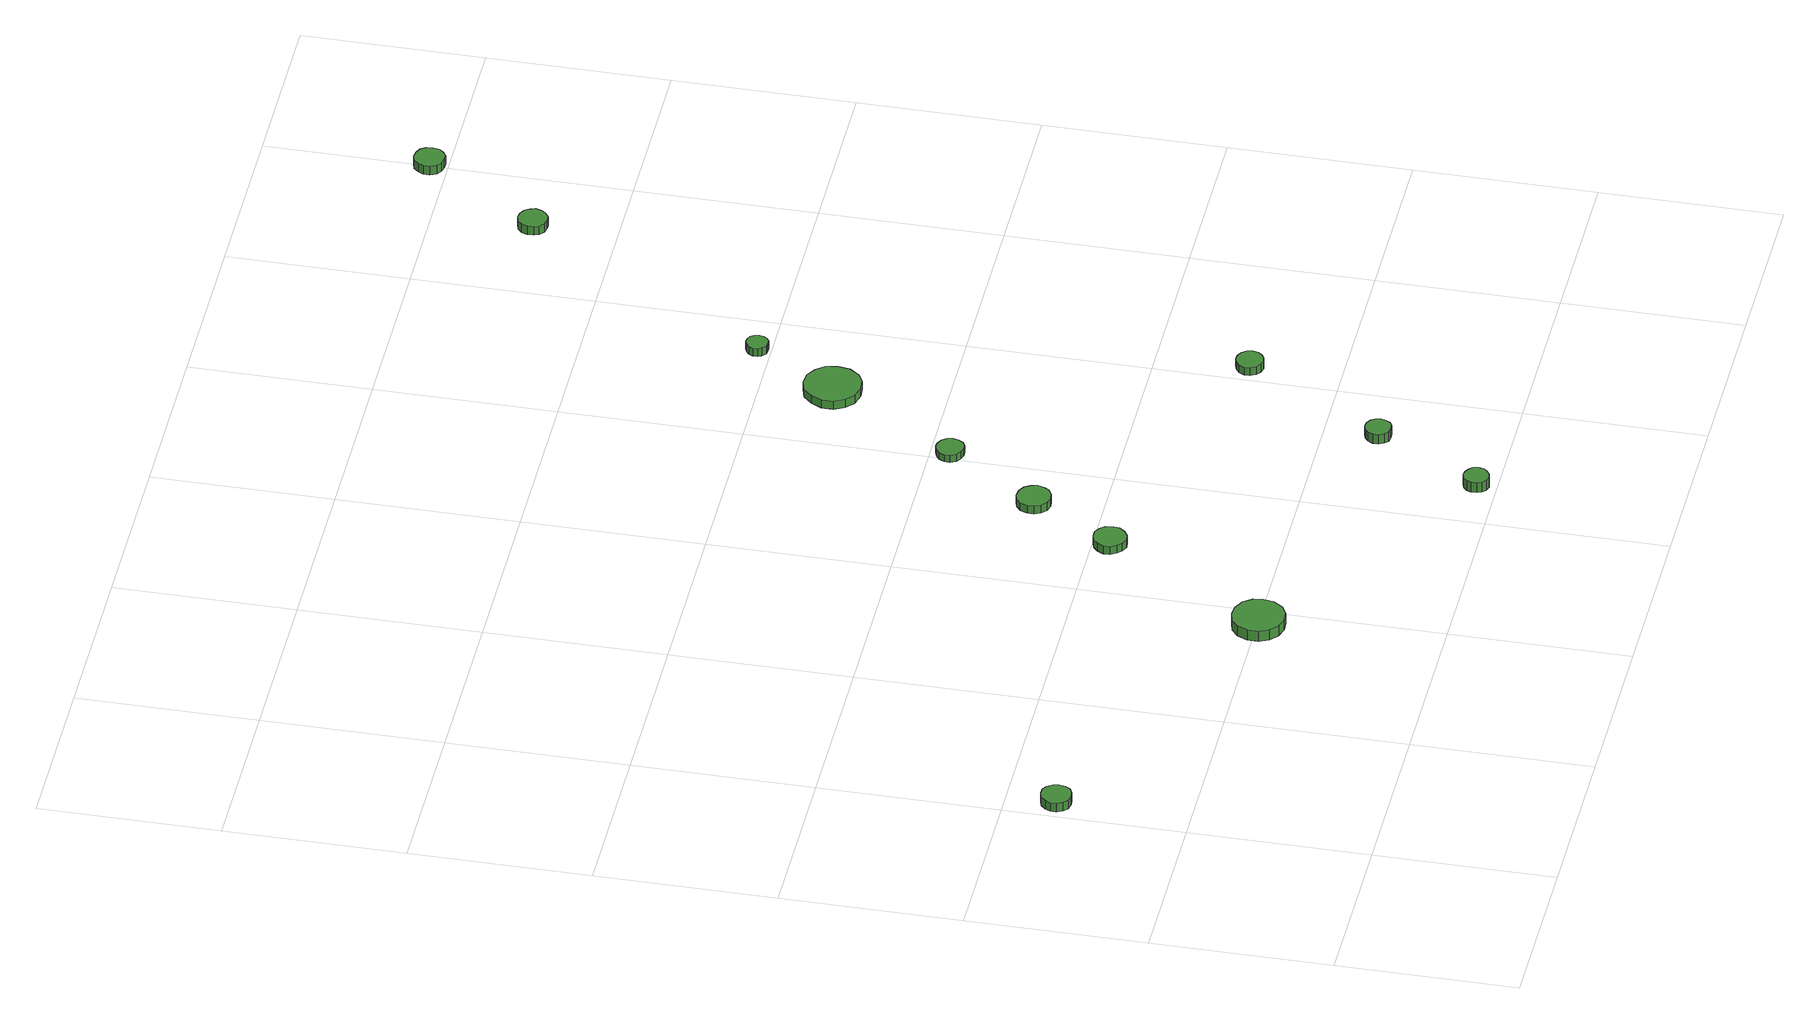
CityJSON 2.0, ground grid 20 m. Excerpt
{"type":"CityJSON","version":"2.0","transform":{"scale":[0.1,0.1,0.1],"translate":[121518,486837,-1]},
"CityObjects":{
"tree1":{"type":"SolitaryVegetationObject","attributes":{"function":"something"},"geometry":[{"type":"MultiSurface","lod":"1","boundaries":[[[0,1,2,3,4,5,6,7,8,9,10,11,12,13,14]],[[15,16,17,18,19,20,21,22,23,24,25,26,27,28,29]],[[0,29,28,1]],[[1,28,27,2]],[[2,27,26,3]],[[3,26,25,4]],[[4,25,24,5]],[[5,24,23,6]],[[6,23,22,7]],[[7,22,21,8]],[[8,21,20,9]],[[9,20,19,10]],[[10,19,18,11]],[[11,18,17,12]],[[12,17,16,13]],[[13,16,15,14]],[[14,15,29,0]]]}]},
"tree2":{"type":"SolitaryVegetationObject","attributes":{"function":"something"},"geometry":[{"type":"MultiSurface","lod":"1","boundaries":[[[30,31,32,33,34,35,36,37,38,39,40,41,42,43,44]],[[45,46,47,48,49,50,51,52,53,54,55,56,57,58,59]],[[30,59,58,31]],[[31,58,57,32]],[[32,57,56,33]],[[33,56,55,34]],[[34,55,54,35]],[[35,54,53,36]],[[36,53,52,37]],[[37,52,51,38]],[[38,51,50,39]],[[39,50,49,40]],[[40,49,48,41]],[[41,48,47,42]],[[42,47,46,43]],[[43,46,45,44]],[[44,45,59,30]]]}]},
"tree3":{"type":"SolitaryVegetationObject","attributes":{"function":"something"},"geometry":[{"type":"MultiSurface","lod":"1","boundaries":[[[60,61,62,63,64,65,66,67,68,69,70,71,72,73,74]],[[75,76,77,78,79,80,81,82,83,84,85,86,87,88,89]],[[60,89,88,61]],[[61,88,87,62]],[[62,87,86,63]],[[63,86,85,64]],[[64,85,84,65]],[[65,84,83,66]],[[66,83,82,67]],[[67,82,81,68]],[[68,81,80,69]],[[69,80,79,70]],[[70,79,78,71]],[[71,78,77,72]],[[72,77,76,73]],[[73,76,75,74]],[[74,75,89,60]]]}]},
"tree4":{"type":"SolitaryVegetationObject","attributes":{"function":"something"},"geometry":[{"type":"MultiSurface","lod":"1","boundaries":[[[90,91,92,93,94,95,96,97,98,99,100,101,102,103,104]],[[105,106,107,108,109,110,111,112,113,114,115,116,117,118,119]],[[90,119,118,91]],[[91,118,117,92]],[[92,117,116,93]],[[93,116,115,94]],[[94,115,114,95]],[[95,114,113,96]],[[96,113,112,97]],[[97,112,111,98]],[[98,111,110,99]],[[99,110,109,100]],[[100,109,108,101]],[[101,108,107,102]],[[102,107,106,103]],[[103,106,105,104]],[[104,105,119,90]]]}]},
"tree5":{"type":"SolitaryVegetationObject","attributes":{"function":"something"},"geometry":[{"type":"MultiSurface","lod":"1","boundaries":[[[120,121,122,123,124,125,126,127,128,129,130,131,132,133,134]],[[135,136,137,138,139,140,141,142,143,144,145,146,147,148,149]],[[120,149,148,121]],[[121,148,147,122]],[[122,147,146,123]],[[123,146,145,124]],[[124,145,144,125]],[[125,144,143,126]],[[126,143,142,127]],[[127,142,141,128]],[[128,141,140,129]],[[129,140,139,130]],[[130,139,138,131]],[[131,138,137,132]],[[132,137,136,133]],[[133,136,135,134]],[[134,135,149,120]]]}]},
"tree6":{"type":"SolitaryVegetationObject","attributes":{"function":"something"},"geometry":[{"type":"MultiSurface","lod":"1","boundaries":[[[150,151,152,153,154,155,156,157,158,159,160,161,162,163,164]],[[165,166,167,168,169,170,171,172,173,174,175,176,177,178,179]],[[150,179,178,151]],[[151,178,177,152]],[[152,177,176,153]],[[153,176,175,154]],[[154,175,174,155]],[[155,174,173,156]],[[156,173,172,157]],[[157,172,171,158]],[[158,171,170,159]],[[159,170,169,160]],[[160,169,168,161]],[[161,168,167,162]],[[162,167,166,163]],[[163,166,165,164]],[[164,165,179,150]]]}]},
"tree7":{"type":"SolitaryVegetationObject","attributes":{"function":"something"},"geometry":[{"type":"MultiSurface","lod":"1","boundaries":[[[180,181,182,183,184,185,186,187,188,189,190,191,192,193,194]],[[195,196,197,198,199,200,201,202,203,204,205,206,207,208,209]],[[180,209,208,181]],[[181,208,207,182]],[[182,207,206,183]],[[183,206,205,184]],[[184,205,204,185]],[[185,204,203,186]],[[186,203,202,187]],[[187,202,201,188]],[[188,201,200,189]],[[189,200,199,190]],[[190,199,198,191]],[[191,198,197,192]],[[192,197,196,193]],[[193,196,195,194]],[[194,195,209,180]]]}]},
"tree8":{"type":"SolitaryVegetationObject","attributes":{"function":"something"},"geometry":[{"type":"MultiSurface","lod":"1","boundaries":[[[210,211,212,213,214,215,216,217,218,219,220,221,222,223,224]],[[225,226,227,228,229,230,231,232,233,234,235,236,237,238,239]],[[210,239,238,211]],[[211,238,237,212]],[[212,237,236,213]],[[213,236,235,214]],[[214,235,234,215]],[[215,234,233,216]],[[216,233,232,217]],[[217,232,231,218]],[[218,231,230,219]],[[219,230,229,220]],[[220,229,228,221]],[[221,228,227,222]],[[222,227,226,223]],[[223,226,225,224]],[[224,225,239,210]]]}]},
"tree9":{"type":"SolitaryVegetationObject","attributes":{"function":"something"},"geometry":[{"type":"MultiSurface","lod":"1","boundaries":[[[240,241,242,243,244,245,246,247,248,249,250,251,252,253,254]],[[255,256,257,258,259,260,261,262,263,264,265,266,267,268,269]],[[240,269,268,241]],[[241,268,267,242]],[[242,267,266,243]],[[243,266,265,244]],[[244,265,264,245]],[[245,264,263,246]],[[246,263,262,247]],[[247,262,261,248]],[[248,261,260,249]],[[249,260,259,250]],[[250,259,258,251]],[[251,258,257,252]],[[252,257,256,253]],[[253,256,255,254]],[[254,255,269,240]]]}]},
"tree10":{"type":"SolitaryVegetationObject","attributes":{"function":"something"},"geometry":[{"type":"MultiSurface","lod":"1","boundaries":[[[270,271,272,273,274,275,276,277,278,279,280,281,282,283,284]],[[285,286,287,288,289,290,291,292,293,294,295,296,297,298,299]],[[270,299,298,271]],[[271,298,297,272]],[[272,297,296,273]],[[273,296,295,274]],[[274,295,294,275]],[[275,294,293,276]],[[276,293,292,277]],[[277,292,291,278]],[[278,291,290,279]],[[279,290,289,280]],[[280,289,288,281]],[[281,288,287,282]],[[282,287,286,283]],[[283,286,285,284]],[[284,285,299,270]]]}]},
"tree11":{"type":"SolitaryVegetationObject","attributes":{"function":"something"},"geometry":[{"type":"MultiSurface","lod":"1","boundaries":[[[300,301,302,303,304,305,306,307,308,309,310,311,312,313,314]],[[315,316,317,318,319,320,321,322,323,324,325,326,327,328,329]],[[300,329,328,301]],[[301,328,327,302]],[[302,327,326,303]],[[303,326,325,304]],[[304,325,324,305]],[[305,324,323,306]],[[306,323,322,307]],[[307,322,321,308]],[[308,321,320,309]],[[309,320,319,310]],[[310,319,318,311]],[[311,318,317,312]],[[312,317,316,313]],[[313,316,315,314]],[[314,315,329,300]]]}]},
"tree12":{"type":"SolitaryVegetationObject","attributes":{"function":"something"},"geometry":[{"type":"MultiSurface","lod":"1","boundaries":[[[330,331,332,333,334,335,336,337,338,339,340,341,342,343,344]],[[345,346,347,348,349,350,351,352,353,354,355,356,357,358,359]],[[330,359,358,331]],[[331,358,357,332]],[[332,357,356,333]],[[333,356,355,334]],[[334,355,354,335]],[[335,354,353,336]],[[336,353,352,337]],[[337,352,351,338]],[[338,351,350,339]],[[339,350,349,340]],[[340,349,348,341]],[[341,348,347,342]],[[342,347,346,343]],[[343,346,345,344]],[[344,345,359,330]]]}]}
},
"vertices":[
[41,346,18],[40,352,18],[36,358,18],[30,362,18],[23,362,18],[16,360,18],[11,355,18],[8,349,18],[8,342,18],[11,336,18],[16,331,18],[23,329,18],[30,330,18],[36,333,18],[40,339,18],[40,339,7],[36,333,7],[30,330,7],[23,329,7],[16,331,7],[11,336,7],[8,342,7],[8,349,7],[11,355,7],[16,360,7],[23,362,7],[30,362,7],[36,358,7],[40,352,7],[41,346,7],
[403,199,21],[401,210,21],[394,220,21],[383,226,21],[371,227,21],[360,224,21],[351,216,21],[346,205,21],[346,193,21],[351,182,21],[360,174,21],[371,170,21],[383,171,21],[394,177,21],[401,187,21],[401,187,8],[394,177,8],[383,171,8],[371,170,8],[360,174,8],[351,182,8],[346,193,8],[346,205,8],[351,216,8],[360,224,8],[371,227,8],[383,226,8],[394,220,8],[401,210,8],[403,199,8],
[503,381,17],[502,389,17],[497,395,17],[491,399,17],[483,399,17],[476,397,17],[471,392,17],[467,385,17],[467,378,17],[471,371,17],[476,366,17],[483,363,17],[491,364,17],[497,368,17],[502,374,17],[502,374,7],[497,368,7],[491,364,7],[483,363,7],[476,366,7],[471,371,7],[467,378,7],[467,385,7],[471,392,7],[476,397,7],[483,399,7],[491,399,7],[497,395,7],[502,389,7],[503,381,7],
[675,22,23],[674,28,23],[670,32,23],[665,35,23],[660,36,23],[654,34,23],[650,30,23],[648,25,23],[648,19,23],[650,14,23],[654,10,23],[660,8,23],[665,9,23],[670,12,23],[674,16,23],[674,16,10],[670,12,10],[665,9,10],[660,8,10],[654,10,10],[650,14,10],[648,19,10],[648,25,10],[650,30,10],[654,34,10],[660,36,10],[665,35,10],[670,32,10],[674,28,10],[675,22,10],
[559,475,17],[557,482,17],[553,488,17],[546,492,17],[538,493,17],[531,491,17],[525,486,17],[522,478,17],[522,471,17],[525,464,17],[531,458,17],[538,456,17],[546,457,17],[553,461,17],[557,467,17],[557,467,7],[553,461,7],[546,457,7],[538,456,7],[531,458,7],[525,464,7],[522,471,7],[522,478,7],[525,486,7],[531,491,7],[538,493,7],[546,492,7],[553,488,7],[557,482,7],[559,475,7],
[744,142,19],[743,147,19],[740,152,19],[735,155,19],[729,156,19],[723,154,19],[719,150,19],[716,145,19],[716,139,19],[719,133,19],[723,129,19],[729,128,19],[735,128,19],[740,131,19],[743,136,19],[743,136,7],[740,131,7],[735,128,7],[729,128,7],[723,129,7],[719,133,7],[716,139,7],[716,145,7],[719,150,7],[723,154,7],[729,156,7],[735,155,7],[740,152,7],[743,147,7],[744,142,7],
[624,579,16],[623,585,16],[619,590,16],[614,593,16],[608,594,16],[602,592,16],[597,588,16],[594,582,16],[594,576,16],[597,570,16],[602,566,16],[608,564,16],[614,564,16],[619,567,16],[623,573,16],[623,573,7],[619,567,7],[614,564,7],[608,564,7],[602,566,7],[597,570,7],[594,576,7],[594,582,7],[597,588,7],[602,592,7],[608,594,7],[614,593,7],[619,590,7],[623,585,7],[624,579,7],
[725,723,16],[723,736,16],[715,746,16],[704,753,16],[691,754,16],[678,750,16],[669,741,16],[663,729,16],[663,716,16],[669,704,16],[678,696,16],[691,692,16],[704,693,16],[715,699,16],[723,710,16],[723,710,6],[715,699,6],[704,693,6],[691,692,6],[678,696,6],[669,704,6],[663,716,6],[663,729,6],[669,741,6],[678,750,6],[691,754,6],[704,753,6],[715,746,6],[723,736,6],[725,723,6],
[838,299,17],[837,305,17],[833,310,17],[828,313,17],[822,314,17],[816,312,17],[811,308,17],[808,302,17],[808,296,17],[811,290,17],[816,286,17],[822,284,17],[828,285,17],[833,288,17],[837,293,17],[837,293,7],[833,288,7],[828,285,7],[822,284,7],[816,286,7],[811,290,7],[808,296,7],[808,302,7],[811,308,7],[816,312,7],[822,314,7],[828,313,7],[833,310,7],[837,305,7],[838,299,7],
[763,816,16],[762,821,16],[759,825,16],[755,827,16],[750,828,16],[745,826,16],[741,823,16],[739,818,16],[739,813,16],[741,809,16],[745,805,16],[750,804,16],[755,804,16],[759,807,16],[762,811,16],[762,811,6],[759,807,6],[755,804,6],[750,804,6],[745,805,6],[741,809,6],[739,813,6],[739,818,6],[741,823,6],[745,826,6],[750,828,6],[755,827,6],[759,825,6],[762,821,6],[763,816,6],
[935,1092,17],[933,1098,17],[929,1104,17],[923,1107,17],[917,1108,17],[910,1106,17],[905,1101,17],[903,1095,17],[903,1088,17],[905,1082,17],[910,1078,17],[917,1076,17],[923,1076,17],[929,1080,17],[933,1085,17],[933,1085,6],[929,1080,6],[923,1076,6],[917,1076,6],[910,1078,6],[905,1082,6],[903,1088,6],[903,1095,6],[905,1101,6],[910,1106,6],[917,1108,6],[923,1107,6],[929,1104,6],[933,1098,6],[935,1092,6],
[1019,1220,17],[1018,1227,17],[1014,1233,17],[1008,1236,17],[1001,1237,17],[994,1235,17],[989,1230,17],[986,1224,17],[986,1217,17],[989,1210,17],[994,1206,17],[1001,1204,17],[1008,1204,17],[1014,1208,17],[1018,1213,17],[1018,1213,6],[1014,1208,6],[1008,1204,6],[1001,1204,6],[994,1206,6],[989,1210,6],[986,1217,6],[986,1224,6],[989,1230,6],[994,1235,6],[1001,1237,6],[1008,1236,6],[1014,1233,6],[1018,1227,6],[1019,1220,6]
]}
